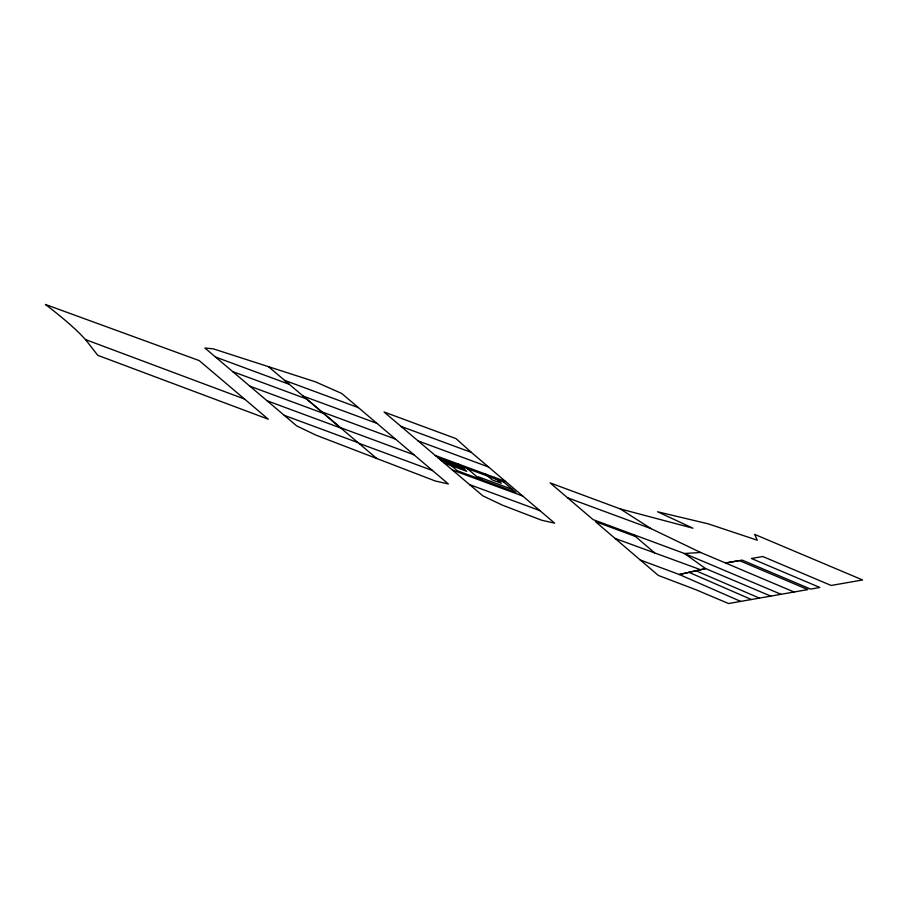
<?xml version="1.0" encoding="UTF-8"?>
<svg xmlns="http://www.w3.org/2000/svg" width="908" height="908" viewBox="0 0 908 908"><rect width="100%" height="100%" fill="white"/><g stroke="black" fill="none" stroke-linecap="round" stroke-linejoin="round"><path stroke-width="1.36" d="M635.396 536.435L595.364 521.578L640.276 559.998L679.32 574.526L705.607 568.59L770.801 596.102L807.848 589.576L739.396 560.599L725.537 562.994L700.567 552.461L651.07 528.649L620.221 508.911L550.135 482.897L593.083 519.614L684.439 553.505L781.028 594.286M770.801 596.102L740.701 601.402L679.32 574.526L705.607 568.59L684.439 553.505L700.567 552.461M740.701 601.402L728.568 603.536L695.744 589.655L658.368 575.456L640.276 559.998M620.221 508.911L692.963 528.206L657.551 511.772L708.104 523.814L757.306 540.203L754.627 534.381L862.6 579.962L831.16 585.467L762.754 556.513L751.381 558.488L819.845 587.465L810.64 589.099L742.142 560.1L725.537 562.994L794.08 592.016M615.091 538.444L700.635 569.725M358.433 407.647L341.726 393.47L315.439 381.825L213.301 348.854L204.902 348.025L296.723 425.931L315.984 435.159L435.193 480.956L448.359 483.975L358.433 407.647L284.647 380.373L376.763 458.517M215.548 357.048L289.277 384.311L268.496 366.673M400.95 426.374L471.388 452.422L554.674 523.178L541.679 520.227L502.362 505.132L482.806 495.825L384.039 411.994L456.043 438.632L471.388 452.422M376.922 423.355L303.193 396.104L340.25 427.543L414.014 454.829M232.686 371.599L306.495 398.907M418.123 440.936L488.481 466.939M567.5 497.754L651.07 528.649M321.704 411.812L395.513 439.12M249.859 386.172L323.623 413.458M435.318 455.51L505.62 481.501M438.235 457.984L460.924 466.371M441.152 460.458L463.84 468.846M444.069 462.932L466.769 471.32L458.007 463.897M512.418 489.446L478.38 476.859L481.887 479.833M267.122 400.791L340.841 428.054M452.49 470.083L522.792 496.074M284.238 415.353L358.024 442.627M358.853 443.297L432.56 470.56M469.618 484.634L539.874 510.614M85.545 339.592L97.758 355.323L268.303 419.212L199.192 360.578L45.4 304.464A1290.733 128.198 22 0 1 79.779 333.565L85.545 339.592L244.593 399.089M695.982 570.78L759.406 598.1M689.002 572.358L751.347 599.507M494.315 477.313L501.318 483.26L492.238 479.901L485.235 473.965M467.314 468.562L479.617 478.993M633.114 534.471L654.691 552.927M503.622 481.989L444.988 460.311L457.291 470.741L515.926 492.42L503.622 481.989"/></g></svg>
